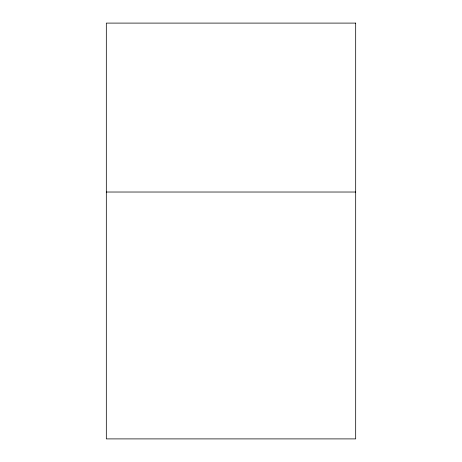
<?xml version="1.0" encoding="UTF-8"?>
<svg xmlns="http://www.w3.org/2000/svg" width="462" height="462" viewBox="0 0 462 462"><rect width="100%" height="100%" fill="white"/><g stroke="black" fill="none" stroke-linecap="round" stroke-linejoin="round"><path stroke-width="0.69" d="M106.318 192.025L355.682 192.025M355.682 23.1L106.318 23.1L106.318 438.9L355.682 438.9L355.682 23.1"/></g></svg>
